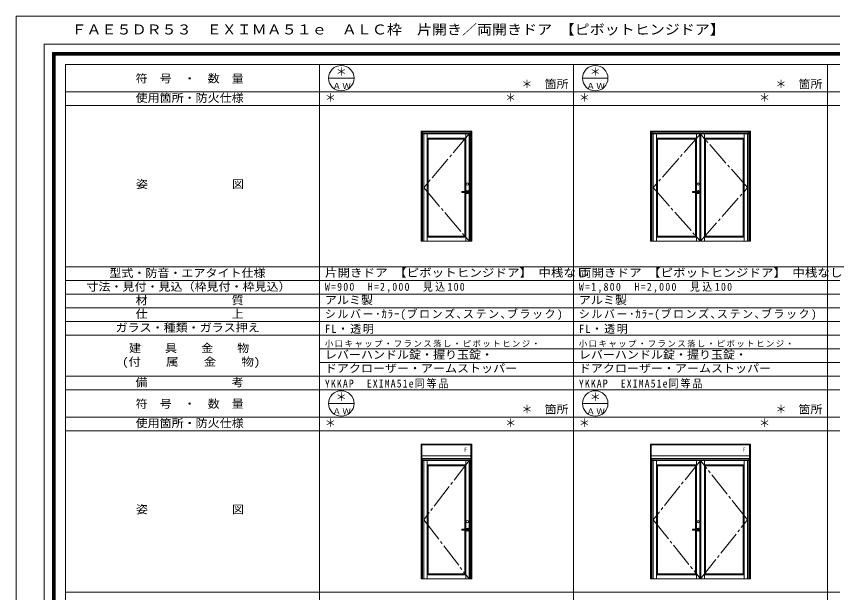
# Model space of a CAD drawing. Units: millimetres, scale not verified. Extents: x -14850 to 14850, y -10500 to 10500.
# Drawn here: x -14850 to 97, y -51 to 10500 of the extents above; entities that cross this region are included whole.
import ezdxf
from ezdxf.enums import TextEntityAlignment as Align

# ---------------------------------------------------------------- set-up
doc = ezdxf.new("R2010")
doc.units = ezdxf.units.MM
doc.header["$LTSCALE"] = 50
doc.linetypes.add('CHAIN2', pattern=[12, 9, -1, 1, -1])
doc.layers.add('0-0_0', color=7, linetype='Continuous')
for name, color, linetype, lineweight in [('0-1_USER1', 7, 'Continuous', 9), ('0-2_YKK_ZWAK', 4, 'Continuous', 9), ('0-3_YKK_11', 3, 'Continuous', 9)]:
    doc.layers.add(name, color=color, linetype=linetype, lineweight=lineweight)
doc.styles.add('ＭＳ ゴシック', font='')
doc.styles.get('ＭＳ ゴシック').set_extended_font_data('MS Gothic')

msp = doc.modelspace()

# ---------------------------------------------------------------- linework, layer by layer
at = {"layer": '0-1_USER1'}
for p, q in [((-14850, -10500), (-14850, 10500)), ((-14850, 10500), (14850, 10500)), ((-14340.23, -9999.25), (-14340.23, 9987.41)), ((-14340.23, 9987.41), (14340.79, 9987.41)), ((-14190.23, -9849.81), (-14190.23, 9837.97)), ((-14190.23, 9837.97), (14190.23, 9837.97)), ((-14177.82, -9837.41), (-14177.82, 9825.57)), ((-14177.82, 9825.57), (14177.82, 9825.57)), ((-14164.85, -9825), (-14164.85, 9812.59)), ((-14164.85, 9812.59), (14165.42, 9812.59)), ((-14152.44, -9812.03), (-14152.44, 9799.62)), ((-14152.44, 9799.62), (14152.45, 9799.62)), ((-14140.04, -9799.06), (-14140.04, 9787.22)), ((-14140.04, 9787.22), (14140.04, 9787.22)), ((-13949.96, -8247.06), (-13949.96, 9617.94)), ((-13949.96, 9617.94), (13950.04, 9617.94)), ((-9299.96, -8247.06), (-9299.96, 9617.94)), ((-4649.96, -8247.06), (-4649.96, 9617.94)), ((0.04, -8247.06), (0.04, 9617.94)), ((-9133.29, 9367.94), (-8666.63, 9367.94)), ((-4483.29, 9367.94), (-4016.63, 9367.94)), ((-13949.96, 9117.94), (13950.04, 9117.94)), ((-13949.96, 8867.94), (13950.04, 8867.94)), ((-13949.96, 5912.94), (13950.04, 5912.94)), ((-13949.96, 5662.94), (13950.04, 5662.94)), ((-13949.96, 5412.94), (13950.04, 5412.94)), ((-13949.96, 5162.94), (13950.04, 5162.94)), ((-13949.96, 4912.94), (13950.04, 4912.94)), ((-13949.96, 4662.94), (13950.04, 4662.94)), ((-9299.96, 4412.94), (13950.04, 4412.94)), ((-9299.96, 4162.94), (13950.04, 4162.94)), ((-13949.96, 3912.94), (13950.04, 3912.94)), ((-13949.96, 3662.94), (13950.04, 3662.94)), ((-9133.29, 3412.94), (-8666.63, 3412.94)), ((-4483.29, 3412.94), (-4016.63, 3412.94)), ((-13949.96, 3162.94), (13950.04, 3162.94)), ((-13949.96, 2912.94), (13950.04, 2912.94)), ((-13949.96, -42.06), (13950.04, -42.06))]:
    msp.add_line(p, q, dxfattribs=at)
for centre in [(-8899.96, 9367.94), (-4249.96, 9367.94), (-8899.96, 3412.94), (-4249.96, 3412.94)]:
    msp.add_circle(centre, 233.33, dxfattribs=at)
at = {"layer": '0-2_YKK_ZWAK'}
for p, q in [((-6509.96, 8397.94), (-7439.96, 8397.94)), ((-7439.96, 6382.94), (-7439.96, 8397.94)), ((-7424.97, 6382.94), (-7424.97, 8397.94)), ((-6524.97, 8382.94), (-7424.97, 8382.94)), ((-7411.97, 6382.94), (-7411.97, 8382.94)), ((-6537.97, 6382.94), (-6537.97, 8382.94)), ((-6524.97, 6382.94), (-6524.97, 8397.94)), ((-6509.96, 6382.94), (-6509.96, 8397.94)), ((-1409.96, 8397.94), (-3239.96, 8397.94)), ((-3239.96, 6382.94), (-3239.96, 8397.94)), ((-3224.97, 6382.94), (-3224.97, 8397.94)), ((-1424.97, 8382.94), (-3224.97, 8382.94)), ((-3211.97, 6382.94), (-3211.97, 8382.94)), ((-1437.97, 6382.94), (-1437.97, 8382.94)), ((-1424.97, 6382.94), (-1424.97, 8397.94)), ((-6537.97, 8358.94), (-7411.97, 8358.94)), ((-6537.97, 8345.94), (-7411.97, 8345.94)), ((-7389.97, 6382.94), (-7389.97, 8345.94)), ((-7327.97, 6382.94), (-7327.97, 8345.94)), ((-6621.97, 8267.94), (-7327.97, 8267.94)), ((-6621.97, 8249.94), (-7327.97, 8249.94)), ((-7309.97, 8249.94), (-7309.97, 6475.94)), ((-6639.97, 7293.96), (-6639.97, 8249.94)), ((-6621.97, 8345.94), (-6621.97, 7293.96)), ((-6559.97, 6382.94), (-6559.97, 8345.94)), ((-1437.97, 8358.94), (-3211.97, 8358.94)), ((-1437.97, 8345.94), (-3211.97, 8345.94)), ((-3189.97, 6382.94), (-3189.97, 8345.94)), ((-3127.97, 6382.94), (-3127.97, 8345.94)), ((-2397.97, 8267.94), (-3127.97, 8267.94)), ((-2397.97, 8249.94), (-3127.97, 8249.94)), ((-3109.97, 8249.94), (-3109.97, 6475.94)), ((-2415.97, 7293.96), (-2415.97, 8249.94)), ((-2397.97, 8345.94), (-2397.97, 7293.96)), ((-2333.97, 8345.94), (-2333.97, 6382.94)), ((-2315.34, 8345.94), (-2315.34, 6382.94)), ((-2251.97, 8345.94), (-2251.97, 6382.94)), ((-2251.97, 8267.94), (-1521.97, 8267.94)), ((-2251.97, 8249.94), (-1521.97, 8249.94)), ((-2233.97, 6475.94), (-2233.97, 8249.94)), ((-1539.97, 8249.94), (-1539.97, 6475.94)), ((-1521.97, 6382.94), (-1521.97, 8345.94)), ((-1459.97, 6382.94), (-1459.97, 8345.94)), ((-6639.97, 6475.94), (-6639.97, 7271.91)), ((-6621.97, 7271.91), (-6621.97, 6382.94)), ((-2415.97, 6475.94), (-2415.97, 7271.91)), ((-2397.97, 7271.91), (-2397.97, 6382.94)), ((-7327.97, 6475.94), (-6621.97, 6475.94)), ((-7327.97, 6457.94), (-6621.97, 6457.94)), ((-3127.97, 6475.94), (-2397.97, 6475.94)), ((-3127.97, 6457.94), (-2397.97, 6457.94)), ((-1521.97, 6475.94), (-2251.97, 6475.94)), ((-1521.97, 6457.94), (-2251.97, 6457.94)), ((-7439.96, 6382.94), (-6509.96, 6382.94)), ((-6509.96, 2667.94), (-7439.96, 2667.94)), ((-7439.96, 202.94), (-7439.96, 2667.94)), ((-7424.97, 202.94), (-7424.97, 2667.94)), ((-6524.97, 2652.94), (-7424.97, 2652.94)), ((-6524.97, 202.94), (-6524.97, 2667.94)), ((-1409.96, 2667.94), (-3239.96, 2667.94)), ((-3239.96, 202.94), (-3239.96, 2667.94)), ((-3224.97, 202.94), (-3224.97, 2667.94)), ((-1424.97, 2652.94), (-3224.97, 2652.94)), ((-1424.97, 202.94), (-1424.97, 2667.94)), ((-1409.96, 202.94), (-1409.96, 2667.94)), ((-6524.97, 2452.94), (-7424.97, 2452.94)), ((-6524.97, 2402.94), (-7424.97, 2402.94)), ((-7411.97, 202.94), (-7411.97, 2402.94)), ((-6537.97, 202.94), (-6537.97, 2402.94)), ((-1424.97, 2452.94), (-3224.97, 2452.94)), ((-1424.97, 2402.94), (-3224.97, 2402.94)), ((-3211.97, 202.94), (-3211.97, 2402.94)), ((-1437.97, 202.94), (-1437.97, 2402.94)), ((-6537.97, 2378.94), (-7411.97, 2378.94)), ((-6537.97, 2365.94), (-7411.97, 2365.94)), ((-7389.97, 202.94), (-7389.97, 2365.94)), ((-7327.97, 202.94), (-7327.97, 2365.94)), ((-6621.97, 2287.94), (-7327.97, 2287.94)), ((-6621.97, 2269.94), (-7327.97, 2269.94)), ((-7309.97, 2269.94), (-7309.97, 295.94)), ((-6639.97, 1113.96), (-6639.97, 2269.94)), ((-6621.97, 2365.94), (-6621.97, 1113.96)), ((-6559.97, 202.94), (-6559.97, 2365.94)), ((-1437.97, 2378.94), (-3211.97, 2378.94)), ((-1437.97, 2365.94), (-3211.97, 2365.94)), ((-3189.97, 202.94), (-3189.97, 2365.94)), ((-3127.97, 202.94), (-3127.97, 2365.94)), ((-2397.97, 2287.94), (-3127.97, 2287.94)), ((-2397.97, 2269.94), (-3127.97, 2269.94)), ((-3109.97, 2269.94), (-3109.97, 295.94)), ((-2415.97, 1113.96), (-2415.97, 2269.94)), ((-2397.97, 2365.94), (-2397.97, 1113.96)), ((-2333.97, 2365.94), (-2333.97, 202.94)), ((-2315.34, 2365.94), (-2315.34, 202.94)), ((-2251.97, 2365.94), (-2251.97, 202.94)), ((-2251.97, 2287.94), (-1521.97, 2287.94)), ((-2251.97, 2269.94), (-1521.97, 2269.94)), ((-2233.97, 295.94), (-2233.97, 2269.94)), ((-1539.97, 2269.94), (-1539.97, 295.94)), ((-1521.97, 202.94), (-1521.97, 2365.94)), ((-1459.97, 202.94), (-1459.97, 2365.94)), ((-6639.97, 295.94), (-6639.97, 1091.91)), ((-6621.97, 1091.91), (-6621.97, 202.94)), ((-2415.97, 295.94), (-2415.97, 1091.91)), ((-2397.97, 1091.91), (-2397.97, 202.94)), ((-7327.97, 295.94), (-6621.97, 295.94)), ((-7327.97, 277.94), (-6621.97, 277.94)), ((-3239.96, 202.94), (-1409.96, 202.94)), ((-3127.97, 295.94), (-2397.97, 295.94)), ((-3127.97, 277.94), (-2397.97, 277.94)), ((-1521.97, 295.94), (-2251.97, 295.94)), ((-1521.97, 277.94), (-2251.97, 277.94))]:
    msp.add_line(p, q, dxfattribs=at)
at = {"layer": '0-2_YKK_ZWAK', "linetype": 'CHAIN2'}
for p, q in [((-6559.97, 8345.94), (-7389.97, 7364.44)), ((-2324.97, 8345.94), (-3189.97, 7364.44)), ((-1459.97, 7364.44), (-2324.97, 8345.94)), ((-7389.97, 7364.44), (-6559.96, 6382.94)), ((-6559.97, 2365.94), (-7389.97, 1284.44)), ((-2324.97, 2365.94), (-3189.97, 1284.44)), ((-1459.97, 1284.44), (-2324.97, 2365.94)), ((-7389.97, 1284.44), (-6559.96, 202.94))]:
    msp.add_line(p, q, dxfattribs=at)
at = {"layer": '0-2_YKK_ZWAK'}
for points in [[(-3239.96, 6382.94), (-1409.96, 6382.94), (-1409.96, 8397.94)], [(-7439.96, 202.94), (-6509.96, 202.94), (-6509.96, 2667.94)]]:
    msp.add_lwpolyline(points, dxfattribs=at)
at = {"layer": '0-2_YKK_ZWAK', "linetype": 'CHAIN2'}
for points in [[(-3189.97, 7364.44), (-2324.96, 6382.94), (-1459.97, 7364.44)], [(-3189.97, 1284.44), (-2324.96, 202.94), (-1459.97, 1284.44)]]:
    msp.add_lwpolyline(points, dxfattribs=at)
at = {"layer": '0-3_YKK_11'}
for p, q in [((-6683.45, 7293.96), (-6586.85, 7293.96)), ((-6586.85, 7271.91), (-6683.45, 7271.91)), ((-2459.45, 7293.96), (-2362.85, 7293.96)), ((-2362.85, 7271.91), (-2459.45, 7271.91)), ((-6683.45, 1113.96), (-6586.85, 1113.96)), ((-6586.85, 1091.91), (-6683.45, 1091.91)), ((-2459.45, 1113.96), (-2362.85, 1113.96)), ((-2362.85, 1091.91), (-2459.45, 1091.91))]:
    msp.add_line(p, q, dxfattribs=at)
for centre in [(-6589.47, 7429.94), (-2365.47, 7429.94), (-6589.47, 1249.94), (-2365.47, 1249.94)]:
    msp.add_circle(centre, 21, dxfattribs=at)
for centre, radius, start, end in [((-6683.45, 7282.94), 11.03, 90, 270), ((-6589.47, 7282.94), 26.25, 204.83458, 155.16541), ((-6586.85, 7282.94), 11.03, 270, 90), ((-2459.45, 7282.94), 11.03, 90, 270), ((-2365.47, 7282.94), 26.25, 204.83458, 155.16541), ((-2362.85, 7282.94), 11.03, 270, 90), ((-6683.45, 1102.94), 11.03, 90, 270), ((-6589.47, 1102.94), 26.25, 204.83458, 155.16541), ((-6586.85, 1102.94), 11.03, 270, 90), ((-2459.45, 1102.94), 11.03, 90, 270), ((-2365.47, 1102.94), 26.25, 204.83458, 155.16541), ((-2362.85, 1102.94), 11.03, 270, 90)]:
    msp.add_arc(centre, radius, start, end, dxfattribs=at)

# ---------------------------------------------------------------- texts
at = {"layer": '0-0_0', "color": 3, "style": 'ＭＳ ゴシック', "width": 1.1}
msp.add_text('ＦＡＥ５ＤＲ５３\u3000ＥＸＩＭＡ５１ｅ\u3000ＡＬＣ枠\u3000片開き／両開きドア 【ピボットヒンジドア】', height=183.3, dxfattribs=at).set_placement((-13840.22, 10112.41), align=Align.BOTTOM_LEFT)
at = {"layer": '0-0_0', "style": 'ＭＳ ゴシック'}
for p in [(-8999.96, 9367.94), (-4349.96, 9367.94), (-5599.96, 9142.94), (-949.96, 9142.94), (-9199.96, 8892.94), (-5899.96, 8892.94), (-4549.96, 8892.94), (-1249.96, 8892.94), (-8999.96, 3412.94), (-4349.96, 3412.94), (-5599.96, 3187.94), (-949.96, 3187.94), (-9199.96, 2937.94), (-5899.96, 2937.94), (-4549.96, 2937.94), (-1249.96, 2937.94)]:
    msp.add_text('＊', height=146.6, dxfattribs=at).set_placement(p, align=Align.BOTTOM_LEFT)
for s, width, p in [('片開きドア 【ピボットヒンジドア】 中桟なし', 1.15, (-9199.96, 5687.94)), ('両開きドア 【ピボットヒンジドア】 中桟なし', 1.15, (-4549.96, 5687.94)), ('アルミ製', 1.1, (-9199.96, 5187.94)), ('アルミ製', 1.1, (-4549.96, 5187.94)), ('レバーハンドル錠・握り玉錠・', 1.1, (-9199.96, 4187.94)), ('レバーハンドル錠・握り玉錠・', 1.1, (-4549.96, 4187.94)), ('ドアクローザー・アームストッパー', 1.1, (-9199.96, 3937.94)), ('ドアクローザー・アームストッパー', 1.1, (-4549.96, 3937.94))]:
    msp.add_text(s, height=146.6, dxfattribs=dict(at, width=width)).set_placement(p, align=Align.BOTTOM_LEFT)
at = {"layer": '0-0_0', "attachment_point": 7, "style": 'ＭＳ ゴシック'}
for s, insert, char_height in [('\\T1.25;\\W0.9;W=900\\~\\~H=2,000\\~\\~見込100', (-9199.96, 5437.94), 146.6), ('\\T1.26;\\W0.9;W=1,800\\~\\~H=2,000\\~\\~見込100', (-4549.96, 5437.94), 146.6), ('\\T1.15;シルバー･ｶﾗｰ(ブロンズ､ステン､ブラック)', (-9199.96, 4937.94), 146.6), ('\\T1.15;シルバー･ｶﾗｰ(ブロンズ､ステン､ブラック)', (-4549.96, 4937.94), 146.6), ('\\T1.16;FL・透明', (-9199.96, 4687.94), 146.6), ('\\T1.16;FL・透明', (-4549.96, 4687.94), 146.6), ('\\T1.17;小口キャップ・フランス落し・ピボットヒンジ・', (-9199.96, 4437.94), 110), ('\\T1.17;小口キャップ・フランス落し・ピボットヒンジ・', (-4549.96, 4437.94), 110), ('\\T1.22;\\W0.9;YKKAP\u3000EXIMA51e同等品', (-9199.96, 3687.94), 146.6), ('\\T1.22;\\W0.9;YKKAP\u3000EXIMA51e同等品', (-4549.96, 3687.94), 146.6)]:
    msp.add_mtext(s, dxfattribs=dict(at, insert=insert, char_height=char_height))
at = {"layer": '0-1_USER1', "style": 'ＭＳ ゴシック'}
for s, width, p in [('符\u3000号\u3000・\u3000数\u3000量', 1.1, (-12666.33, 9242.94)), ('箇所', 1.1, (-5179.96, 9142.94)), ('箇所', 1.1, (-529.96, 9142.94)), ('使用箇所・防火仕様', 1.1, (-12666.33, 8887.94)), ('姿\u3000\u3000\u3000\u3000\u3000\u3000\u3000図', 1.1, (-12659.66, 7310.44)), ('型式・防音・エアタイト仕様', 1.1, (-13146.33, 5682.94)), ('寸法・見付・見込（枠見付・枠見込）', 1.1, (-13566.33, 5432.94)), ('材\u3000\u3000\u3000\u3000\u3000\u3000\u3000質', 1.1, (-12666.33, 5182.94)), ('仕\u3000\u3000\u3000\u3000\u3000\u3000\u3000上', 1.1, (-12666.33, 4932.94)), ('ガラス・種類・ガラス押え', 1.1, (-13033, 4682.94)), ('建\u3000\u3000具\u3000\u3000金\u3000\u3000物', 1.1, (-12786.33, 4307.94)), ('(付\u3000\u3000属\u3000\u3000金\u3000\u3000物)', 1.15, (-12913, 4057.94)), ('備\u3000\u3000\u3000\u3000\u3000\u3000\u3000考', 1.1, (-12666.33, 3682.94)), ('符\u3000号\u3000・\u3000数\u3000量', 1.1, (-12666.33, 3287.94)), ('箇所', 1.1, (-5179.96, 3187.94)), ('箇所', 1.1, (-529.96, 3187.94)), ('使用箇所・防火仕様', 1.1, (-12666.33, 2932.94)), ('姿\u3000\u3000\u3000\u3000\u3000\u3000\u3000図', 1.1, (-12659.66, 1355.44))]:
    msp.add_text(s, height=146.6, dxfattribs=dict(at, width=width)).set_placement(p, align=Align.BOTTOM_LEFT)
at = {"layer": '0-1_USER1', "char_height": 110, "attachment_point": 7, "style": 'ＭＳ ゴシック'}
for insert in [(-9059.96, 9167.94), (-4409.96, 9167.94), (-9059.96, 3212.94), (-4409.96, 3212.94)]:
    msp.add_mtext('\\T1.17;ＡＷ', dxfattribs=dict(at, insert=insert))
at = {"layer": '0-2_YKK_ZWAK', "style": 'ＭＳ ゴシック'}
for p in [(-6652.81, 2509.84), (-1552.81, 2509.84)]:
    msp.add_text('F', height=73.31, dxfattribs=at).set_placement(p, align=Align.BOTTOM_LEFT)

doc.saveas('drawing.dxf')
